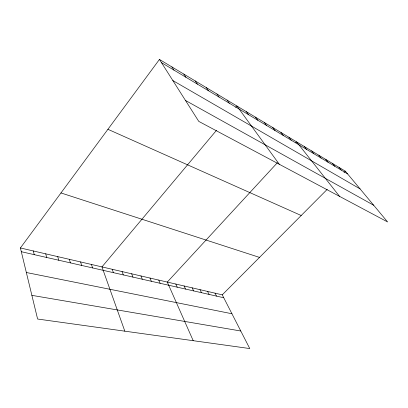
<?xml version="1.0" encoding="UTF-8"?>
<svg xmlns="http://www.w3.org/2000/svg" width="408" height="408" viewBox="0 0 408 408"><rect width="100%" height="100%" fill="white"/><g stroke="black" fill="none" stroke-linecap="round" stroke-linejoin="round"><path stroke-width="0.61" d="M20.4 247.957L222.253 294.841L249.762 348.56L37.607 319.03L20.4 247.957L159.441 59.441L345.321 171.171L387.6 221.957L198.773 121.39L159.441 59.441M216.51 130.305L101.964 266.903L124.823 331.168M235.702 107.411L236.895 105.993L279.296 164.276M277.343 162.761L167.285 282.076L193.203 340.685M295.754 142.8L296.601 141.882L339.558 196.37M222.253 294.841L327.211 189.368M344.015 172.482L345.321 171.171M31.875 295.351L240.771 331.005M26.341 272.508L231.938 313.752M21.308 251.71L223.747 297.758M60.971 192.948L259.503 257.407M107.916 129.3L301.201 215.511M185.482 100.455L373.687 205.25M172.839 80.544L360.106 188.929M161.476 62.648L347.59 173.9M339.002 167.372L341.277 170.121M332.484 163.455L334.764 166.229M325.762 159.411L328.042 162.211M318.821 155.239L321.106 158.064M311.656 150.934L313.941 153.785M304.251 146.482L306.541 149.359M288.92 137.272L291.205 140.194M280.985 132.498L283.264 135.446M272.774 127.561L275.043 130.535M264.272 122.456L266.541 125.45M255.474 117.162L257.728 120.181M246.35 111.68L248.594 114.719M227.078 100.098L229.291 103.183M216.888 93.973L219.081 97.079M206.3 87.608L208.468 90.734M195.284 80.988L197.426 84.135M183.824 74.098L185.936 77.265M171.885 66.922L173.961 70.11M215.036 293.168L216.515 296.111M207.621 291.445L209.09 294.423M200.002 289.675L201.46 292.689M192.168 287.854L193.611 290.904M184.11 285.983L185.538 289.068M175.817 284.06L177.235 287.176M158.763 280.097L160.14 283.29M149.991 278.057L151.343 281.291M140.954 275.961L142.29 279.23M131.646 273.799L132.957 277.103M122.058 271.57L123.338 274.916M112.164 269.275L113.419 272.661M91.433 264.455L92.621 267.929M80.56 261.931L81.707 265.45M69.324 259.325L70.431 262.885M57.712 256.627L58.778 260.233M45.701 253.837L46.716 257.489M33.272 250.951L34.236 254.648"/></g></svg>
